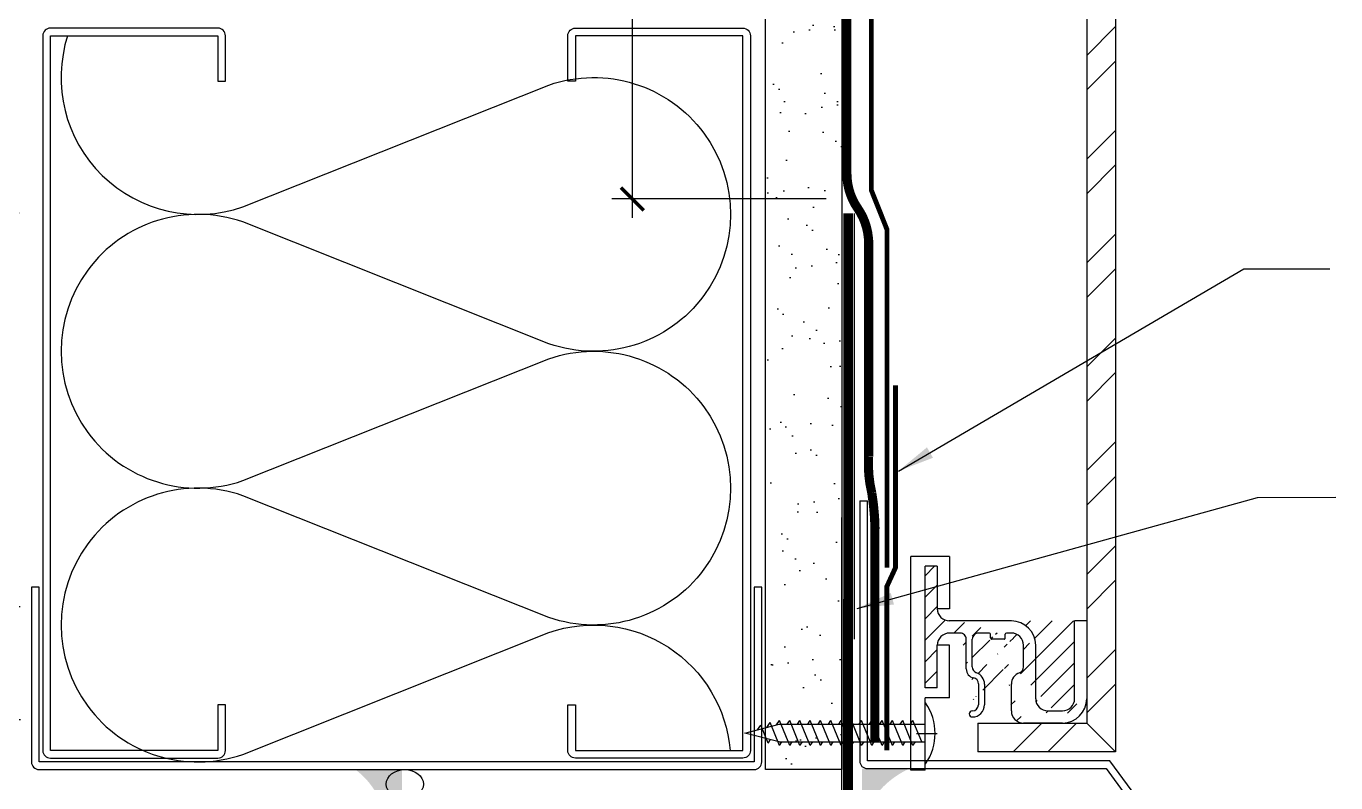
# Model space of a CAD drawing. Extents: x -129 to 26, y 0 to 100.
# Drawn here: x 5.6 to 16.36, y 16.4 to 22.62 of the extents above; entities that cross this region are included whole.
import ezdxf

# ---------------------------------------------------------------- set-up
doc = ezdxf.new("R2010")
doc.units = 0
doc.header["$LTSCALE"] = 1.5
doc.header["$MEASUREMENT"] = 0
doc.linetypes.add('CENTER', pattern=[2, 1.25, -0.25, 0.25, -0.25])
doc.linetypes.add('DASHED', pattern=[0.75, 0.5, -0.25])
doc.layers.get('0').update_dxf_attribs({"linetype": 'CONTINUOUS'})
for name, color, linetype in [('A-ANNO-TXT0', 252, 'CONTINUOUS'), ('A-FLASHING', 124, 'CONTINUOUS'), ('A-GYP_BOARD', 252, 'CONTINUOUS'), ('A-METAL_STUD', 252, 'CONTINUOUS'), ('A-SEALANT', 252, 'CONTINUOUS'), ('CLADDING', 252, 'CONTINUOUS'), ('DUPONT_FLASHING', 251, 'CENTER'), ('HATCH', 252, 'CONTINUOUS'), ('INSULATION', 40, 'CONTINUOUS'), ('STRUCTURE', 252, 'CONTINUOUS'), ('TEXT', 7, 'CONTINUOUS'), ('TYVEK', 160, 'DASHED'), ('TYVEK_TAPE', 130, 'CONTINUOUS'), ('VF', 7, 'CONTINUOUS')]:
    doc.layers.add(name, color=color, linetype=linetype)
doc.styles.add('DETAILS', font='sanss___.ttf', dxfattribs={"height": 1})
doc.dimstyles.new('TYVEKDETAILS', dxfattribs={"dimscale": 6, "dimtxt": 1.5, "dimasz": 0.1, "dimexe": 0.75, "dimexo": 0.75, "dimgap": 0.75, "dimtad": 0, "dimtih": 1, "dimtoh": 1, "dimdec": 4, "dimzin": 0, "dimtxsty": 'DETAILS', "dimcen": 0.0625, "dimazin": 3, "dimtfac": 1, "dimtdec": 4, "dimtofl": 0, "dimtmove": 0, "dimatfit": 3, "dimtolj": 1, "dimtzin": 0})

# ---------------------------------------------------------------- blocks, each defined once
blk = doc.blocks.new('_ARCHTICK')
at = {"color": 0, "linetype": 'BYBLOCK', "const_width": 0.15}
blk.add_lwpolyline([(-0.5, -0.5), (0.5, 0.5)], dxfattribs=at)

msp = doc.modelspace()

# ---------------------------------------------------------------- hatches: boundary and pattern name
at = {"layer": 'A-ANNO-TXT0', "linetype": 'CONTINUOUS'}
h = msp.add_hatch(dxfattribs=at)
h.set_pattern_fill('ANSI31', color=256, style=0)
h.set_pattern_definition([(45, (38.08461704765038, 4.487563549384691), (-0.08838834764831843, 0.08838834764831845), [])])
edge = h.paths.add_edge_path()
edge.add_line((13.08283985327562, 18.17736068901133), (13.08283985327562, 17.8281022670996))
edge.add_line((13.08283985327562, 18.17736068901133), (12.98283985327564, 18.17736068901133))
edge.add_line((12.98283985327563, 17.17736068901133), (12.98283985327564, 18.17736068901133))
edge.add_line((13.08283985327564, 17.17736068901133), (12.98283985327563, 17.17736068901133))
edge.add_line((13.08283985327564, 17.17736068901133), (13.08283985327565, 17.5281022670996))
edge.add_arc((13.18283985327562, 17.5281022670996), 0.1, 89.99999999999838, 179.9999999999992)
edge.add_line((13.26805193352775, 17.62819590541169), (13.18283985327562, 17.62810226709961))
edge.add_arc((13.27041085110644, 17.578276754289), 0.05, 359.9999999999976, 449.9999999999984)
edge.add_arc((13.18283985327562, 17.8281022670996), 0.1, 180, 269.9999999999984)
edge.add_line((13.26805193352775, 17.728276754289), (13.17693502541167, 17.72827675428902))
edge.add_line((13.69113486511493, 17.72827675428899), (13.26805193352775, 17.728276754289))
edge.add_arc((13.69113486511493, 17.528276754289), 0.2, 359.9999999999992, 449.9999999999984)
edge.add_line((14.31061045690561, 17.72827675428902), (14.31061045690561, 17.08853702431))
edge.add_line((14.31061045690561, 17.72827675428902), (14.21061045690561, 17.72827675428902))
edge.add_line((14.21061045690562, 17.08853702431002), (14.21061045690561, 17.72827675428902))
edge.add_arc((14.11061045690561, 17.08853702431002), 0.2, 270, 359.9999999999992)
edge.add_arc((14.11061045690561, 17.08853702431002), 0.1, 270, 359.9999999999992)
edge.add_line((14.0413985205988, 16.88853702431003), (13.79113486511492, 16.88853702431003))
edge.add_line((14.11061045690561, 16.88853702431003), (14.0413985205988, 16.88853702431003))
edge.add_line((13.89113486511494, 17.08853702431002), (13.89113486511494, 17.528276754289))
edge.add_arc((13.99113486511494, 17.08853702431002), 0.1, 179.9999999999992, 270)
edge.add_line((14.0413985205988, 16.98853702431002), (14.11061045690561, 16.98853702431002))
edge.add_line((13.99113486511494, 16.98853702431001), (14.0413985205988, 16.98853702431001))
edge.add_arc((13.74113486511494, 17.34982824553694), 0.05, 289.4712206344757, 360.0000000000024)
edge.add_line((13.79113486511492, 17.34982824553694), (13.79113486511492, 17.528276754289))
edge.add_arc((13.65113486511492, 17.618276754289), 0.01, 90, 180)
edge.add_line((13.69113486511493, 17.62827675428899), (13.65113486511492, 17.62827675428899))
edge.add_line((13.69113486511491, 16.98853702431002), (13.69113486511491, 17.20840688929951))
edge.add_arc((13.53041085110645, 17.588276754289), 0.01, 179.9999999999951, 269.9999999999984)
edge.add_line((13.63113486511492, 17.578276754289), (13.53041085110645, 17.578276754289))
edge.add_arc((13.63113486511492, 17.588276754289), 0.01, 269.9999999999984, 360)
edge.add_line((13.64113486511491, 17.588276754289), (13.64113486511491, 17.618276754289))
edge.add_arc((13.51041085110644, 17.61827675428899), 0.01, 0, 89.99999999999186)
edge.add_line((13.52041085110644, 17.588276754289), (13.52041085110644, 17.61827675428899))
edge.add_line((13.47041085110644, 17.20840688929951), (13.47041085110644, 17.03853702431002))
edge.add_arc((13.37041085110643, 17.20840688929951), 0.1, 0, 70.52877936552602)
edge.add_arc((13.37041085110643, 17.03853702431002), 0.1, 270, 360)
edge.add_arc((13.79113486511492, 17.20840688929951), 0.1, 109.4712206344705, 180)
edge.add_arc((13.79113486511492, 16.98853702431002), 0.1, 180, 270)
edge.add_line((13.51041085110644, 17.62827675428899), (13.42041085110643, 17.62827675428901))
edge.add_arc((13.69113486511493, 17.528276754289), 0.1, 359.9999999999992, 449.9999999999984)
edge.add_arc((13.37041085110643, 16.96353702431003), 0.02499999999999947, 90, 270)
edge.add_line((13.42041085110643, 17.21093240216034), (13.42041085110643, 17.03853702431002))
edge.add_arc((13.37041085110643, 17.21093240216034), 0.05, 0, 78.46304096718684)
edge.add_arc((13.39541085110643, 17.3334068892995), 0.075, 179.9999999999951, 258.4630409671885)
edge.add_line((13.32041085110642, 17.33340688929951), (13.32041085110644, 17.578276754289))
edge.add_arc((13.42041085110643, 17.578276754289), 0.05, 89.99999999999838, 179.9999999999992)
edge.add_line((13.37041085110643, 17.34982824553694), (13.37041085110643, 17.578276754289))
edge.add_arc((13.42041085110643, 17.34982824553694), 0.05, 179.9999999999976, 250.5287793655243)
edge.add_arc((13.37041085110643, 17.03853702431002), 0.05, 270, 360)
at = {"layer": 'A-SEALANT', "linetype": 'CONTINUOUS'}
h = msp.add_hatch(color=7, dxfattribs=at)
edge = h.paths.add_edge_path()
edge.add_ellipse((8.708501557168853, 16.38585862621656), major_axis=(-0.1528869082383721, 0), ratio=0.7906978552626441, start_angle=280.6230749920175, end_angle=440.0132548454458, ccw=False)
edge.add_line((8.68031728406332, 16.50467411082812), (8.680302733319627, 16.50674597665838))
edge.add_line((8.680302733319627, 16.50674597665837), (8.574727184680592, 16.50674597665837))
edge.add_line((8.574727184680592, 16.50674597665838), (8.301806236919353, 16.50674597665838))
edge.add_arc((7.920402391509805, 15.99519836411192), 0.6380829516568866, 5.240978340289473, 53.29222416526642, ccw=False)
edge.add_line((8.555817724358203, 16.05348393673778), (8.555817724358203, 16.26588683714814))
edge.add_line((8.555817724358203, 16.26588683714814), (8.617817724358202, 16.26588683714814))
edge.add_line((8.617817724358202, 16.26588683714814), (8.681994290540317, 16.26588683714814))
edge.add_line((8.681994290540317, 16.26588683714814), (8.681987856503763, 16.26680297317276))
at = {"layer": 'CLADDING'}
h = msp.add_hatch(dxfattribs=at)
h.set_pattern_fill('ANSI32', color=256, scale=1.6090908, style=0)
h.set_pattern_definition([(45, (40.9415889428229, 4.63323675991797), (-0.4266746310843324, 0.4266746310843325), []), (45, (41.2260386964018, 4.63323675991797), (-0.4266746310843324, 0.4266746310843325), [])])
h.paths.add_polyline_path([(14.31061247086498, 28.06133174509151), (14.54738912438505, 28.0613317641967), (14.54738912438505, 16.6516873999795), (13.41519935774431, 16.6516873999795), (13.41519935774431, 16.88846405349958), (14.31061247086496, 16.88846405349958)])
at = {"layer": 'HATCH'}
h = msp.add_hatch(dxfattribs=at)
h.set_pattern_fill('AR-SAND,_O', color=256, scale=0.25)
h.set_pattern_definition([(37.50000000000001, (2.547859988629898, 4.506834894329667), (-0.01574833952740204, 0.4817059422532897), [0, -0.38, 0, -0.425, 0, -0.40625]), (7.499999999999999, (2.547859988629898, 4.506834894329667), (0.4424441763169318, 0.7055365163074351), [0, -0.205, 0, -0.3425, 0, -0.13125]), (327.5, (2.240359988629893, 4.506834894329667), (0.7785354654378738, 0.001414763384241124), [0, -0.125, 0, -0.45, 0, -0.5875]), (317.5, (2.240359988629893, 4.506834894329667), (0.7515316511430733, 0.2194188912335623), [0, -0.0625, 0, -0.295, 0, -0.3375])])
h.paths.add_polyline_path([(5.547389124385236, 28.06133422205118), (4.922389124385236, 28.06133422205118), (4.922389124384881, 16.4129959766586), (5.547389124384881, 16.4129959766586)])
h.paths.add_polyline_path([(11.67238912438488, 16.5067459766586), (12.29738912438488, 16.5067459766586), (12.29738912438505, 28.06133422205118), (11.67238912438505, 28.06133422205118)])
at = {"layer": 'TEXT'}
msp.add_hatch(color=256, dxfattribs=at).paths.add_polyline_path([(12.46470192629033, 16.51357964065527), (12.85179246596796, 16.51357964065528, 0.198746145773102), (12.46470192629034, 16.09427936901015)])

# ---------------------------------------------------------------- linework, layer by layer
at = {"layer": 'A-ANNO-TXT0', "linetype": 'CONTINUOUS'}
for p, q in [((13.1828398532756, 18.25809351391013, -5.959993654922933e-09), (12.8653273619913, 18.25809351391013, -5.959993654922933e-09)), ((13.08283985327562, 18.17736068901133, -5.959993654922933e-09), (12.98283985327564, 18.17736068901133, -5.959993654922933e-09)), ((13.1828398532756, 17.8281022670996, -5.959993654922933e-09), (13.08283985327562, 17.8281022670996, -5.959993654922933e-09)), ((14.31061045690561, 17.72827675428902, -5.959993654922933e-09), (14.31061045690561, 17.08853702431, -5.959993654922933e-09)), ((13.18283985327562, 17.5281022670996, -5.959993654922933e-09), (13.08283985327561, 17.5281022670996, -5.959993654922933e-09)), ((13.08283985327564, 17.17736068901133, -5.959993654922933e-09), (12.98283985327563, 17.17736068901133, -5.959993654922933e-09)), ((13.18283985327562, 17.09662786411252, -5.959993654922933e-09), (12.98283985327563, 17.09662786411252, -5.959993654922933e-09)), ((12.98283985327561, 16.50234063833512, -5.959993654922933e-09), (12.8653273619913, 16.50234063833512, -5.959993654922933e-09))]:
    msp.add_line(p, q, dxfattribs=at)
at = {"layer": 'A-FLASHING'}
msp.add_line((12.44553177729365, 18.71484344391757), (12.50803177729382, 18.71484344391757), dxfattribs=at)
msp.add_lwpolyline([(12.44553177729365, 18.71484344391736), (12.44553177729365, 16.57689597189261, 0.414213562373095), (12.50803177729365, 16.51439597189261), (13.83518348523117, 16.51439597189261)], format="xyb", dxfattribs=at)
for points in [[(13.83518348523117, 16.57689597189261), (12.50803177729365, 16.57689597189284), (12.50803177729382, 18.71484344391736)], [(12.71071399554606, 16.51439597189261), (14.4695200149327, 16.51439597189261), (14.63255474174941, 16.29409271471917), (14.68440241035435, 16.32909817533233), (14.5010204368586, 16.57689597189265), (12.71071399554606, 16.57689597189293)]]:
    msp.add_lwpolyline(points, dxfattribs=at)
at = {"layer": 'A-GYP_BOARD'}
msp.add_lwpolyline([(12.29738912438505, 28.06133422205118), (12.29738912438488, 16.5067459766586), (11.67238912438488, 16.5067459766586), (11.67238912438505, 28.06133422205118)], dxfattribs=at)
at = {"layer": 'A-METAL_STUD'}
for points in [[(7.172389124384426, 22.1629959766586), (7.234889124384881, 22.1629959766586), (7.234889124384881, 22.5379959766586, 0.414213562373095), (7.172389124384881, 22.6004959766586), (5.797389124384881, 22.6004959766586, 0.414213562373095), (5.734889124384881, 22.5379959766586), (5.734889124384881, 16.6629959766586, 0.414213562373095), (5.797389124384881, 16.6004959766586), (7.172389124384881, 16.6004959766586, 0.414213562373095), (7.234889124384881, 16.6629959766586), (7.234889124384881, 17.03799597665883), (7.172389124384426, 17.03799597665883), (7.172389124384426, 16.6629959766586), (5.797389124384881, 16.66299597665883), (5.797389124385336, 22.5379959766586), (7.172389124384426, 22.5379959766586)], [(10.10988912438534, 22.1629959766586), (10.04738912438488, 22.1629959766586), (10.04738912438488, 22.5379959766586, -0.414213562373095), (10.10988912438488, 22.6004959766586), (11.48488912438488, 22.6004959766586, -0.414213562373095), (11.54738912438488, 22.5379959766586), (11.54738912438488, 16.6629959766586, -0.414213562373095), (11.48488912438488, 16.6004959766586), (10.10988912438488, 16.6004959766586, -0.414213562373095), (10.04738912438488, 16.6629959766586), (10.04738912438488, 17.03799597665883), (10.10988912438534, 17.03799597665883), (10.10988912438534, 16.6629959766586), (11.48488912438488, 16.66299597665883), (11.48488912438443, 22.5379959766586), (10.10988912438534, 22.5379959766586)], [(11.57863912438488, 18.00674597665838), (11.57863912438465, 16.56924597665838), (5.703639124384881, 16.5692459766586), (5.703639124384881, 18.00674597665838), (5.641139124384881, 18.00674597665838), (5.641139124384881, 16.56924597665838, 0.414213562373095), (5.703639124384881, 16.50674597665838), (11.57863912438488, 16.50674597665838, 0.414213562373095), (11.64113912438488, 16.56924597665838), (11.64113912438488, 18.00674597665838)]]:
    msp.add_lwpolyline(points, format="xyb", close=True, dxfattribs=at)
msp.add_lwpolyline([(12.50803177729365, 16.58061135963502), (12.50803177729382, 18.71484344391758)], dxfattribs=at)
at = {"layer": 'A-SEALANT'}
msp.add_line((8.63329100521361, 16.50674597665838), (9.020381544891226, 16.50674597665838), dxfattribs=at)
at = {"layer": 'A-SEALANT', "linetype": 'CONTINUOUS'}
msp.add_ellipse((8.708501557168853, 16.38585862621656, 4.469995241192169e-09), major_axis=(-0.1528869082383721, 0), ratio=0.7906978552626441, dxfattribs=at)
at = {"layer": 'CLADDING'}
for p, q in [((14.31061247086498, 28.06133174509151, -5.959993654922933e-09), (14.31061247086496, 16.88846405349958, -5.959993654922933e-09)), ((14.54738912438505, 28.0613317641967, -5.959993654922933e-09), (14.54738912438505, 16.65168739997951, -5.959993654922933e-09)), ((12.86532736199131, 16.50234063833512, -5.959993654922933e-09), (12.86532736199131, 18.25809351391013, -5.959993654922933e-09)), ((13.1828398532756, 18.25809351391012, -5.959993654922933e-09), (13.1828398532756, 17.8281022670996, -5.959993654922933e-09)), ((13.08283985327562, 18.17736068901133, -5.959993654922933e-09), (13.08283985327562, 17.8281022670996, -5.959993654922933e-09)), ((13.26805193352775, 17.728276754289, -5.959993654922933e-09), (13.17693502541167, 17.72827675428902, -5.959993654922933e-09)), ((13.69113486511493, 17.72827675428899, -5.959993654922933e-09), (13.26805193352775, 17.728276754289, -5.959993654922933e-09)), ((14.21061045690562, 17.08853702431002, -5.959993654922933e-09), (14.21061045690561, 17.72827675428902, -5.959993654922933e-09)), ((14.31061045690561, 17.72827675428902, -5.959993654922933e-09), (14.21061045690561, 17.72827675428902, -5.959993654922933e-09)), ((13.26805193352775, 17.62819590541169, -5.959993654922933e-09), (13.18283985327562, 17.62810226709961, -5.959993654922933e-09)), ((13.32041085110642, 17.33340688929951, -5.959993654922933e-09), (13.32041085110644, 17.578276754289, -5.959993654922933e-09)), ((13.37041085110643, 17.34982824553694, -5.959993654922933e-09), (13.37041085110643, 17.578276754289, -5.959993654922933e-09)), ((13.51041085110644, 17.62827675428899, -5.959993654922933e-09), (13.42041085110643, 17.62827675428901, -5.959993654922933e-09)), ((13.52041085110644, 17.588276754289, -5.959993654922933e-09), (13.52041085110644, 17.61827675428899, -5.959993654922933e-09)), ((13.63113486511492, 17.578276754289, -5.959993654922933e-09), (13.53041085110645, 17.578276754289, -5.959993654922933e-09)), ((13.64113486511491, 17.588276754289, -5.959993654922933e-09), (13.64113486511491, 17.618276754289, -5.959993654922933e-09)), ((13.69113486511493, 17.62827675428899, -5.959993654922933e-09), (13.65113486511492, 17.62827675428899, -5.959993654922933e-09)), ((13.08283985327564, 17.17736068901133, -5.959993654922933e-09), (13.08283985327565, 17.5281022670996, -5.959993654922933e-09)), ((13.18283985327562, 17.09662786411252, -5.959993654922933e-09), (13.18283985327562, 17.5281022670996, -5.959993654922933e-09)), ((13.79113486511492, 17.34982824553694, -5.959993654922933e-09), (13.79113486511492, 17.528276754289, -5.959993654922933e-09)), ((13.89113486511494, 17.08853702431002, -5.959993654922933e-09), (13.89113486511494, 17.528276754289, -5.959993654922933e-09)), ((13.42041085110643, 17.21093240216034, -5.959993654922933e-09), (13.42041085110643, 17.03853702431002, -5.959993654922933e-09)), ((13.47041085110644, 17.20840688929951, -5.959993654922933e-09), (13.47041085110644, 17.03853702431002, -5.959993654922933e-09)), ((13.69113486511491, 16.98853702431002, -5.959993654922933e-09), (13.69113486511491, 17.20840688929951, -5.959993654922933e-09)), ((12.98283985327561, 16.50234063833512, -5.959993654922933e-09), (12.98283985327563, 17.09662786411252, -5.959993654922933e-09)), ((13.99113486511494, 16.98853702431001, -5.959993654922933e-09), (14.0413985205988, 16.98853702431001, -5.959993654922933e-09)), ((14.0413985205988, 16.98853702431002, -5.959993654922933e-09), (14.11061045690561, 16.98853702431002, -5.959993654922933e-09)), ((12.91162524235002, 16.80363387764199, -5.959993654922933e-09), (13.01162524235001, 16.80345939045258, -5.959993654922933e-09)), ((12.98283985327563, 16.80363387764199, -5.959993654922933e-09), (13.08283985327562, 16.80345939045258, -5.959993654922933e-09)), ((13.41519935774431, 16.88846405349958, -5.959993654922933e-09), (14.31061247086496, 16.88846405349958, -5.959993654922933e-09)), ((13.41519935774433, 16.88846405349958, -5.959993654922933e-09), (13.41519935774431, 16.6516873999795, -5.959993654922933e-09)), ((14.0413985205988, 16.88853702431003, -5.959993654922933e-09), (13.79113486511492, 16.88853702431003, -5.959993654922933e-09)), ((14.11061045690561, 16.88853702431003, -5.959993654922933e-09), (14.0413985205988, 16.88853702431003, -5.959993654922933e-09)), ((14.31061247086497, 16.88846405349958, -5.959993654922933e-09), (14.54738912438505, 16.6516873999795, -5.959993654922933e-09)), ((14.54738912438505, 16.6516873999795, -5.959993654922933e-09), (13.41519935774431, 16.6516873999795, -5.959993654922933e-09))]:
    msp.add_line(p, q, dxfattribs=at)
for centre, radius, start, end in [((13.18283985327562, 17.8281022670996, -5.959993654922933e-09), 0.1, 180, 269.9999999999984), ((13.69113486511493, 17.528276754289, -5.959993654922933e-09), 0.2, 359.9999999999992, 89.99999999999838), ((13.18283985327562, 17.5281022670996, -5.959993654922933e-09), 0.1, 89.99999999999838, 179.9999999999992), ((13.27041085110644, 17.578276754289, -5.959993654922933e-09), 0.05, 359.9999999999976, 89.99999999999838), ((13.42041085110643, 17.578276754289, -5.959993654922933e-09), 0.05, 89.99999999999838, 179.9999999999992), ((13.51041085110644, 17.61827675428899, -5.959993654922933e-09), 0.01, 0, 89.99999999999186), ((13.53041085110645, 17.588276754289, -5.959993654922933e-09), 0.01, 179.9999999999951, 269.9999999999984), ((13.63113486511492, 17.588276754289, -5.959993654922933e-09), 0.01, 269.9999999999984, 0), ((13.65113486511492, 17.618276754289, -5.959993654922933e-09), 0.01, 90, 180), ((13.69113486511493, 17.528276754289, -5.959993654922933e-09), 0.1, 359.9999999999992, 89.99999999999838), ((13.39541085110643, 17.3334068892995, -5.959993654922933e-09), 0.075, 179.9999999999951, 258.4630409671885), ((13.42041085110643, 17.34982824553694, -5.959993654922933e-09), 0.05, 179.9999999999976, 250.5287793655243), ((13.74113486511494, 17.34982824553694, -5.959993654922933e-09), 0.05, 289.4712206344757, 2.442665995363981e-12), ((13.37041085110643, 17.21093240216034, -5.959993654922933e-09), 0.05, 0, 78.46304096718684), ((13.37041085110643, 17.20840688929951, -5.959993654922933e-09), 0.1, 0, 70.52877936552602), ((13.79113486511492, 17.20840688929951, -5.959993654922933e-09), 0.1, 109.4712206344705, 180), ((13.37041085110643, 17.03853702431002, -5.959993654922933e-09), 0.1, 270, 0), ((13.37041085110643, 17.03853702431002, -5.959993654922933e-09), 0.05, 270, 0), ((13.99113486511494, 17.08853702431002, -5.959993654922933e-09), 0.1, 179.9999999999992, 270), ((14.11061045690561, 17.08853702431002, -5.959993654922933e-09), 0.1, 270, 359.9999999999992), ((14.11061045690561, 17.08853702431002, -5.959993654922933e-09), 0.2, 270, 359.9999999999992), ((13.37041085110643, 16.96353702431003, -5.959993654922933e-09), 0.02499999999999947, 90, 270), ((13.79113486511492, 16.98853702431002, -5.959993654922933e-09), 0.1, 180, 270)]:
    msp.add_arc(centre, radius, start, end, dxfattribs=at)
at = {"layer": 'DUPONT_FLASHING', "linetype": 'CONTINUOUS', "const_width": 0.075, "elevation": -2.979996827461447e-09}
msp.add_lwpolyline([(12.34014620570628, 24.88089847849046), (12.34014620570628, 21.40308998204101, 0.1527414251704736), (12.42925946015362, 21.11818283518588, -0.1527414251704743), (12.51837271460093, 20.83327568833077)], format="xyb", dxfattribs=at)
at = {"layer": 'DUPONT_FLASHING', "linetype": 'CONTINUOUS', "const_width": 0.075}
for points in [[(12.51837271460093, 19.07668420502261), (12.51837271460093, 20.85773209026804)], [(12.56912161882378, 18.50686991131236), (12.56931884200509, 16.72861564826119)]]:
    msp.add_lwpolyline(points, dxfattribs=at)
msp.add_lwpolyline([(12.51837271460093, 19.07668420502258), (12.51837271460093, 19.07668420502258, 0.07426186685893266), (12.54469506448254, 18.77932854534206, -0.03738552462706336), (12.57101741436412, 18.48197288566157)], format="xyb", dxfattribs=at)
at = {"layer": 'INSULATION'}
msp.add_lwpolyline([(5.938373214160538, 22.5379959766586, 0.6181255570715865), (7.377568629847064, 21.13113664403997), (9.891569861107019, 22.13235530927963, -1.404370499398822), (9.891569861107019, 20.00613664403849), (7.377568629843426, 21.0073553092794, 1.404370499403763), (7.377568629846382, 18.88113664403974), (9.89156986110611, 19.8823553092794, -1.404370499398822), (9.891569861107019, 17.75613664403849), (7.377568629843426, 18.7573553092794, 1.404370499403762), (7.377568629846382, 16.63113664403974), (9.89156986110611, 17.6323553092794, -0.4894259417186669), (11.38065619013996, 16.66299597665883)], format="xyb", dxfattribs=at)
at = {"layer": 'STRUCTURE'}
for p, q in [((12.98283985327563, 17.17736068901133, -5.959993654922933e-09), (12.98283985327564, 18.17736068901133, -5.959993654922933e-09)), ((11.68154690759935, 16.8525317658818, -5.959993654922933e-09), (11.70837901901883, 16.8922722984708, -5.959993654922933e-09)), ((11.78601314491471, 16.70386667335396, -5.959993654922933e-09), (11.70837901901883, 16.8922722984708, -5.959993654922933e-09)), ((11.7622208761743, 16.87334822638337, -5.959993654922933e-09), (11.78602840370377, 16.90860910499459, -5.959993654922933e-09)), ((11.87039424843034, 16.70386667335396, -5.959993654922933e-09), (11.78602840370377, 16.90860910499459, -5.959993654922933e-09)), ((11.85064937538346, 16.87934274757271, -5.959993654922933e-09), (11.8704095072194, 16.90860910499459, -5.959993654922933e-09)), ((11.95477535194595, 16.70386667335396, -5.959993654922933e-09), (11.8704095072194, 16.90860910499459, -5.959993654922933e-09)), ((11.93503047889909, 16.87934274757271, -5.959993654922933e-09), (11.95479061073501, 16.90860910499459, -5.959993654922933e-09)), ((12.03915645546157, 16.70386667335396, -5.959993654922933e-09), (11.95479061073501, 16.90860910499459, -5.959993654922933e-09)), ((12.01941158241471, 16.87934274757271, -5.959993654922933e-09), (12.03917171425064, 16.90860910499459, -5.959993654922933e-09)), ((12.1235375589772, 16.70386667335396, -5.959993654922933e-09), (12.03917171425064, 16.90860910499459, -5.959993654922933e-09)), ((12.10379268593032, 16.87934274757271, -5.959993654922933e-09), (12.12355281776626, 16.90860910499459, -5.959993654922933e-09)), ((12.20791866249282, 16.70386667335396, -5.959993654922933e-09), (12.12355281776626, 16.90860910499459, -5.959993654922933e-09)), ((12.18817378944595, 16.87934274757271, -5.959993654922933e-09), (12.20793392128189, 16.90860910499459, -5.959993654922933e-09)), ((12.29229976600845, 16.70386667335396, -5.959993654922933e-09), (12.20793392128189, 16.90860910499459, -5.959993654922933e-09)), ((12.27254726356704, 16.87934274757271, -5.959993654922933e-09), (12.29229976600845, 16.90860910499459, -5.959993654922933e-09)), ((12.37668086952407, 16.70386667335396, -5.959993654922933e-09), (12.29229976600845, 16.90860910499459, -5.959993654922933e-09)), ((12.35692073768814, 16.87934274757271, -5.959993654922933e-09), (12.37668086952407, 16.90860910499459, -5.959993654922933e-09)), ((12.46105434364517, 16.70386667335396, -5.959993654922933e-09), (12.37668086952407, 16.90860910499459, -5.959993654922933e-09)), ((12.44130184120376, 16.87934274757271, -5.959993654922933e-09), (12.46105434364517, 16.90860910499459, -5.959993654922933e-09)), ((12.54542781776626, 16.70386667335396, -5.959993654922933e-09), (12.46105434364517, 16.90860910499459, -5.959993654922933e-09)), ((12.52567531532485, 16.87934274757271, -5.959993654922933e-09), (12.54542781776626, 16.90860910499459, -5.959993654922933e-09)), ((12.62980129188735, 16.70386667335396, -5.959993654922933e-09), (12.54542781776626, 16.90860910499459, -5.959993654922933e-09)), ((12.61004878944595, 16.87934274757271, -5.959993654922933e-09), (12.62980129188735, 16.90860910499459, -5.959993654922933e-09)), ((12.71417476600845, 16.70386667335396, -5.959993654922933e-09), (12.62980129188735, 16.90860910499459, -5.959993654922933e-09)), ((12.69442226356704, 16.87934274757271, -5.959993654922933e-09), (12.71417476600845, 16.90860910499459, -5.959993654922933e-09)), ((12.79854824012954, 16.70386667335396, -5.959993654922933e-09), (12.71417476600845, 16.90860910499459, -5.959993654922933e-09)), ((12.77879573768814, 16.87934274757271, -5.959993654922933e-09), (12.79854824012954, 16.90860910499459, -5.959993654922933e-09)), ((12.88292171425064, 16.70386667335396, -5.959993654922933e-09), (12.79854824012954, 16.90860910499459, -5.959993654922933e-09)), ((12.86316921180923, 16.87934274757271, -5.959993654922933e-09), (12.88292171425064, 16.90860910499459, -5.959993654922933e-09)), ((12.95505229419241, 16.73357553565836, -5.959993654922933e-09), (12.88292171425064, 16.90860910499459, -5.959993654922933e-09)), ((11.50222418970316, 16.80626077735787, -5.959993654922933e-09), (11.78391506141862, 16.87894601905709, -5.959993654922933e-09)), ((11.78391506141862, 16.73357553565865, -5.959993654922933e-09), (11.50222418970316, 16.80626077735787, -5.959993654922933e-09)), ((11.60543801369932, 16.83245643424454, -5.959993654922933e-09), (11.6322701251188, 16.87219696683355, -5.959993654922933e-09)), ((11.69342339688911, 16.72378774263126, -5.959993654922933e-09), (11.6322701251188, 16.87219696683355, -5.959993654922933e-09)), ((11.78391506141862, 16.87894601905709, -5.959993654922933e-09), (12.98283985327561, 16.87894601905679, -5.959993654922933e-09)), ((11.69342339688911, 16.72378774263126, -5.959993654922933e-09), (11.71313775235786, 16.75305410005314, -5.959993654922933e-09)), ((11.78391506141862, 16.73357553565865, -5.959993654922933e-09), (12.98283985327561, 16.73357553565835, -5.959993654922933e-09)), ((11.78601314491471, 16.70386667335396, -5.959993654922933e-09), (11.80572750038346, 16.73313303077584, -5.959993654922933e-09)), ((11.87039424843034, 16.70386667335396, -5.959993654922933e-09), (11.89010860389909, 16.73313303077584, -5.959993654922933e-09)), ((11.95477535194595, 16.70386667335396, -5.959993654922933e-09), (11.9744897074147, 16.73313303077584, -5.959993654922933e-09)), ((12.03915645546157, 16.70386667335396, -5.959993654922933e-09), (12.05887081093032, 16.73313303077584, -5.959993654922933e-09)), ((12.1235375589772, 16.70386667335396, -5.959993654922933e-09), (12.14325191444595, 16.73313303077584, -5.959993654922933e-09)), ((12.20791866249282, 16.70386667335396, -5.959993654922933e-09), (12.22763301796157, 16.73313303077584, -5.959993654922933e-09)), ((12.29229976600845, 16.70386667335396, -5.959993654922933e-09), (12.3120141214772, 16.73313303077584, -5.959993654922933e-09)), ((12.37668086952407, 16.70386667335396, -5.959993654922933e-09), (12.39638759559829, 16.73313303077584, -5.959993654922933e-09)), ((12.46105434364517, 16.70386667335396, -5.959993654922933e-09), (12.48076106971939, 16.73313303077584, -5.959993654922933e-09)), ((12.54542781776626, 16.70386667335396, -5.959993654922933e-09), (12.56514217323501, 16.73313303077584, -5.959993654922933e-09)), ((12.62980129188735, 16.70386667335396, -5.959993654922933e-09), (12.6495156473561, 16.73313303077584, -5.959993654922933e-09)), ((12.71417476600845, 16.70386667335396, -5.959993654922933e-09), (12.7338891214772, 16.73313303077584, -5.959993654922933e-09)), ((12.79854824012954, 16.70386667335396, -5.959993654922933e-09), (12.81826259559829, 16.73313303077584, -5.959993654922933e-09)), ((12.88292171425064, 16.70386667335396, -5.959993654922933e-09), (12.90263606971939, 16.73313303077584, -5.959993654922933e-09))]:
    msp.add_line(p, q, dxfattribs=at)
msp.add_arc((12.62121550047845, 16.80372018897896, -5.959993654922933e-09), 0.4428677942363103, 325.6322452455893, 34.36775475441073, dxfattribs=at)
at = {"layer": 'TEXT'}
for p, q in [((10.57693523102774, 24.95082944587473), (10.57693523102774, 21.039629936488)), ((12.17079480167066, 21.19599662132762), (10.40816855655685, 21.19599662132762))]:
    msp.add_line(p, q, dxfattribs=at)
at = {"layer": 'TYVEK', "const_width": 0.04, "elevation": -3.000831249158483e-09}
msp.add_lwpolyline([(12.66940665519929, 18.16538301276093), (12.66940720099136, 20.94489791394989), (12.5409972540451, 21.26769645471905), (12.54099932174781, 28.06133422205119)], dxfattribs=at)
at = {"layer": 'TYVEK_TAPE', "const_width": 0.04, "elevation": -5.959993654922893e-09}
msp.add_lwpolyline([(12.66862524577762, 16.66538301276093), (12.66862524577762, 18.01160885071119), (12.7392076375945, 18.16538301276093), (12.7392076375945, 19.66538301276093)], dxfattribs=at)
at = {"layer": 'VF', "color": 7}
for p, q in [((12.40213583504113, 17.57788683714814, -1.489998413730723e-09), (12.40213583504114, 21.07788683714814, -1.489998413730723e-09)), ((12.29738912438489, 15.95399627869647, 1.489998413730723e-09), (12.29738912438489, 18.57788683714814, -1.489998413730723e-09))]:
    msp.add_line(p, q, dxfattribs=at)
at = {"layer": 'VF', "color": 253, "const_width": 0.08, "elevation": -1.489998413730723e-09}
msp.add_lwpolyline([(12.35008315572652, 21.07788683714814), (12.34897860605619, 15.90064356257401), (12.34897860605619, 15.34412112839079), (12.34897860605619, 15.165175786611), (12.34897860605619, 15.07788683714814)], dxfattribs=at)

# ---------------------------------------------------------------- block references
at = {"layer": 'TEXT', "xscale": 0.1875, "yscale": 0.1875, "zscale": 0.1875, "rotation": 270}
msp.add_blockref('_ARCHTICK', (10.57693523102774, 21.19599662132762), dxfattribs=at)

# ---------------------------------------------------------------- leaders
at = {"layer": 'TEXT'}
for points in [[(12.76369060142187, 18.95988156788554, 2.979996827461446e-09), (15.60052084432029, 20.62291842614269, 2.979996827461446e-09), (16.30634990927787, 20.62291842614269, 2.979996827461446e-09)], [(12.42438653157093, 17.8305766239796, 5.959993654922892e-09), (15.71266864468426, 18.74278524487887, 5.959993654922892e-09), (16.35636046617255, 18.74542366090488, 5.959993654922892e-09)]]:
    msp.add_leader(points, dimstyle='TYVEKDETAILS', override={"dimscale": 3, "dimfxl": 3}, dxfattribs=at)

doc.saveas('drawing.dxf')
